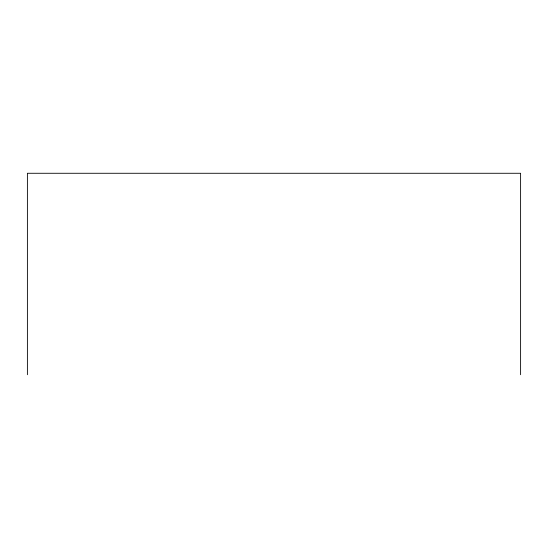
<?xml version="1.0" encoding="UTF-8"?>
<svg xmlns="http://www.w3.org/2000/svg" width="548" height="548" viewBox="0 0 548 548"><rect width="100%" height="100%" fill="white"/><g stroke="black" fill="none" stroke-linecap="round" stroke-linejoin="round"><path stroke-width="0.82" d="M520.6 374.722L520.6 173.278L27.4 173.278L27.4 374.722"/></g></svg>
